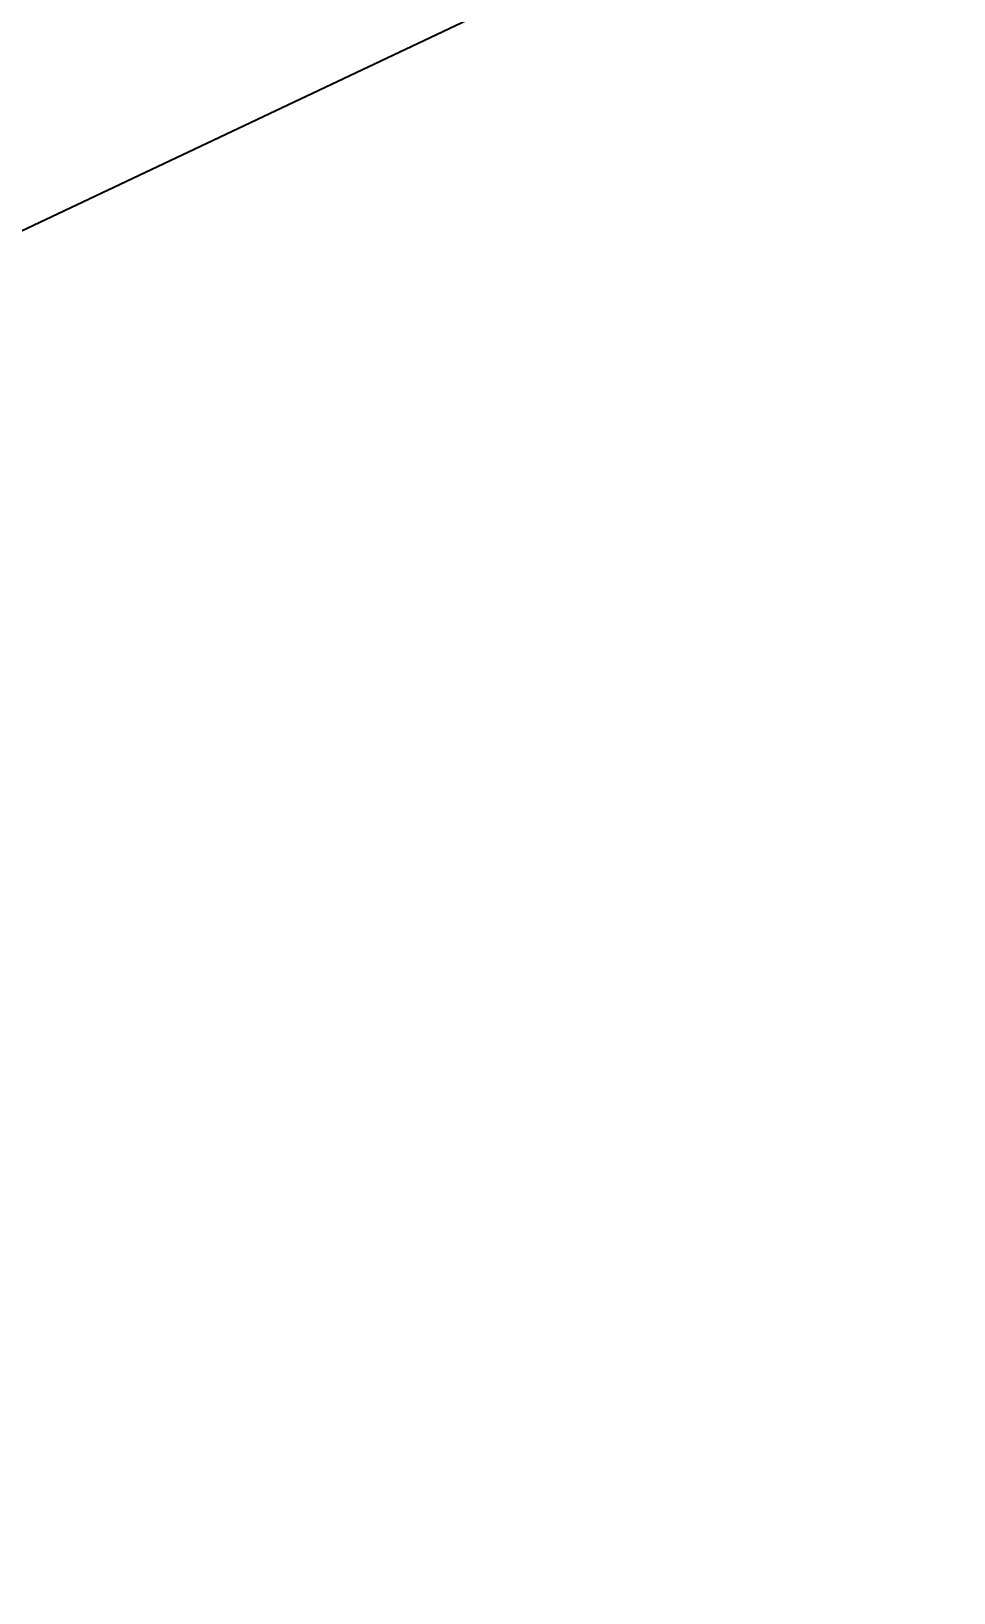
# Model space of a CAD drawing. Extents: x -115306 to 97263, y 46189 to 262006.
# Drawn here: x -42055 to -34567, y 187211 to 199879 of the extents above; entities that cross this region are included whole.
import ezdxf

# ---------------------------------------------------------------- set-up
doc = ezdxf.new("R2010")
doc.units = 0
doc.header["$LTSCALE"] = 508
doc.header["$PDMODE"] = 1
doc.header["$PDSIZE"] = -2
doc.layers.get('0').update_dxf_attribs({"linetype": 'CONTINUOUS'})
doc.layers.get('DEFPOINTS').update_dxf_attribs({"linetype": 'CONTINUOUS'})
doc.layers.add('INSTALACION_NUEVA', color=7, linetype='CONTINUOUS')
doc.styles.add('ARIAL-B', font='arialbd.ttf')
doc.dimstyles.new('ISO', dxfattribs={"dimtxt": 282.222222, "dimasz": 317.5, "dimexe": 200, "dimexo": 0, "dimgap": 1, "dimtad": 1, "dimdec": 1, "dimzin": 15, "dimdsep": 46, "dimtxsty": 'ARIAL-B', "dimblk": 'VW_FILLEDARROW', "dimcen": 0, "dimadec": 0, "dimazin": 0, "dimtfac": 1, "dimtdec": 1, "dimtix": 1, "dimtmove": 0, "dimatfit": 0, "dimldrblk": 'VW_FILLEDARROW', "dimfxl": 1, "dimtolj": 1, "dimtzin": 15, "dimarcsym": 0})

# ---------------------------------------------------------------- blocks, each defined once
blk = doc.blocks.new('VW_FILLEDARROW')
at = {"color": 0}
blk.add_solid([(0, 0), (-0.93, -0.249), (-0.93, 0.249)], dxfattribs=at)
blk = doc.blocks.new('*D1723')
at = {"layer": 'DEFPOINTS', "color": 0, "linetype": 'Continuous'}
for p in [(-36209, 205091), (-34653, 201800), (-66674, 190683)]:
    blk.add_point(p, dxfattribs=at)
at = {"layer": 'INSTALACION_NUEVA', "color": 0, "linetype": 'Continuous', "lineweight": -2}
for p, q in [((-36209, 205091), (-34567, 201619)), ((-64831, 187528), (-34940, 201664)), ((-66674, 190683), (-65032, 187211))]:
    blk.add_line(p, q, dxfattribs=at)
at = {"layer": 'INSTALACION_NUEVA', "color": 0, "linetype": 'Continuous', "lineweight": -2, "xscale": 317.5, "yscale": 317.5, "zscale": 317.5}
for p, rotation in [((-34653, 201800), 25.31072557797324), ((-65118, 187392), 205.3107255779732)]:
    blk.add_blockref('VW_FILLEDARROW', p, dxfattribs=dict(at, rotation=rotation))
at = {"layer": 'INSTALACION_NUEVA', "color": 0, "linetype": 'Continuous', "insert": (-49990, 194817), "char_height": 282.2, "attachment_point": 5, "rotation": 25.3107, "style": 'ARIAL-B'}
blk.add_mtext('\\A1;33700', dxfattribs=at)

msp = doc.modelspace()

# ---------------------------------------------------------------- dimensions: what is measured, and where the dimension line sits
at = {"layer": 'INSTALACION_NUEVA', "color": 4, "linetype": 'Continuous'}
dim = msp.add_aligned_dim(p1=(-66674.16, 190683.35), p2=(-36209.27, 205091.01), distance=-3640.8, dimstyle='ISO', override={"dimgap": 100, "dimpost": '<>', "dimtxsty": 'ARIAL-B'}, dxfattribs=at)
dim.commit()
dim.dimension.update_dxf_attribs({"geometry": '*D1723', "text_midpoint": (-49989.53, 194816.55)})

doc.saveas('drawing.dxf')
